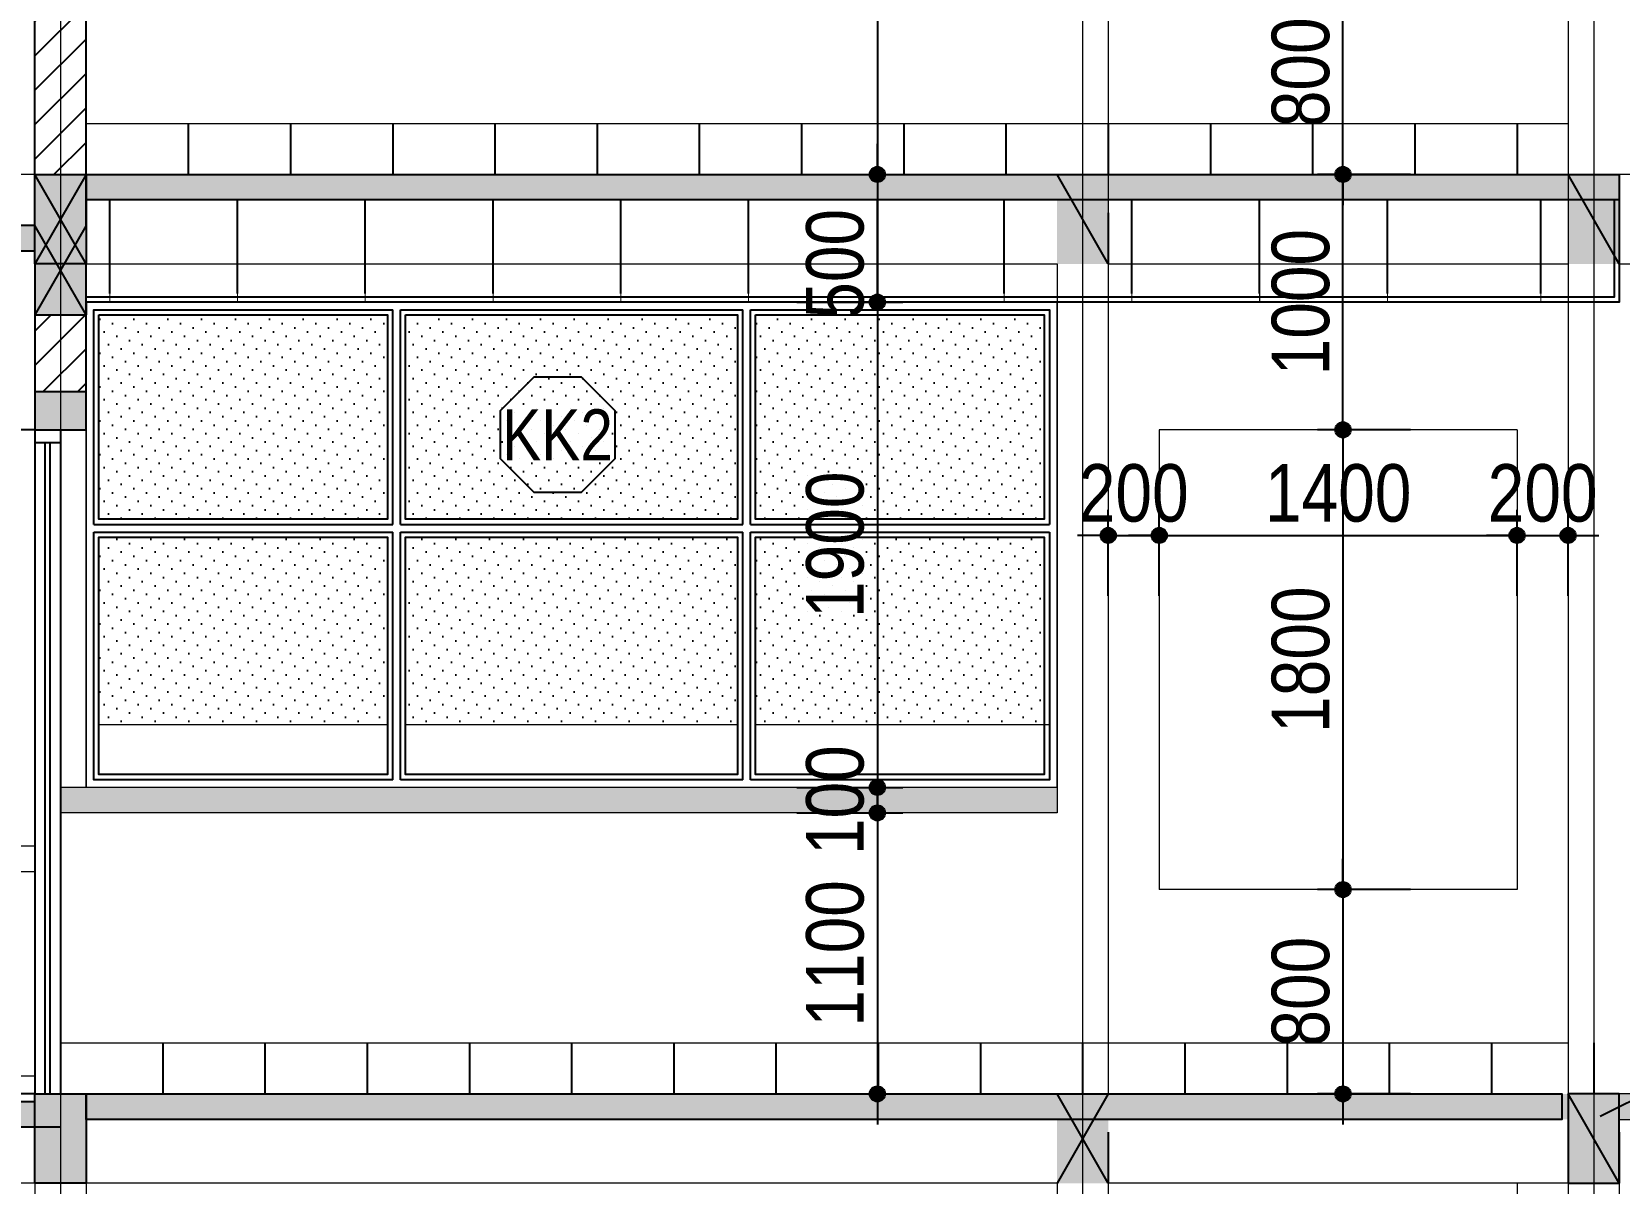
# Model space of a CAD drawing. Extents: x -79995 to 347433, y -157641 to 104789.
# Drawn here: x 77616 to 83829, y -92031 to -87522 of the extents above; entities that cross this region are included whole.
import ezdxf
from ezdxf.enums import TextEntityAlignment as Align

# ---------------------------------------------------------------- set-up
doc = ezdxf.new("R2010")
doc.units = 0
doc.linetypes.add('ACAD_ISO10W100', pattern=[18, 12, -3, 0, -3])
doc.layers.get('DEFPOINTS').update_dxf_attribs({"linetype": 'CONTINUOUS'})
for name, color, linetype in [('009', 251, 'CONTINUOUS'), ('daucat', 220, 'CONTINUOUS'), ('DIM', 1, 'CONTINUOUS'), ('DOOR', 20, 'CONTINUOUS'), ('HACH', 8, 'CONTINUOUS'), ('HATCH', 8, 'CONTINUOUS'), ('KINH 1', 142, 'CONTINUOUS'), ('TAGS', 60, 'CONTINUOUS'), ('TUONG', 131, 'CONTINUOUS')]:
    doc.layers.add(name, color=color, linetype=linetype)
doc.layers.add('NET-THAY', color=2, linetype='CONTINUOUS', lineweight=13)
doc.layers.add('TRUC', color=24, linetype='CONTINUOUS', lineweight=0)
doc.styles.add('HEL-CONDENSE', font='')
doc.styles.add('VNI-HELVE-CONDENSEN', font='')
doc.styles.get('HEL-CONDENSE').set_extended_font_data('VNI-Helve-Condense')
doc.styles.get('VNI-HELVE-CONDENSEN').set_extended_font_data('VNI-Helve-Condense')
doc.dimstyles.new('D100', dxfattribs={"dimtxt": 225, "dimasz": 1.2, "dimexe": 100, "dimexo": 0, "dimgap": 50, "dimtad": 1, "dimdec": 0, "dimzin": 13, "dimdsep": 46, "dimtxsty": 'HEL-CONDENSE', "dimblk": 'D50', "dimcen": 0, "dimclrd": 1, "dimclre": 1, "dimclrt": 7, "dimadec": 0, "dimazin": 0, "dimtfac": 1, "dimtdec": 0, "dimtmove": 0, "dimatfit": 3, "dimldrblk": 'D50', "dimfxl": 1, "dimtolj": 1, "dimtzin": 13, "dimarcsym": 0})
pattern_1 = [(45, (-1253396.46, -300869.02), (-67.351921, 67.351921), [])]

# ---------------------------------------------------------------- blocks, each defined once
blk = doc.blocks.new('KH-CUADI')
at = {"layer": 'TAGS'}
blk.add_lwpolyline([(-124.3, 300), (-300, 124.3), (-300, -124.3), (-124.3, -300), (124.3, -300), (300, -124.3), (300, 124.3), (124.3, 300)], close=True, dxfattribs=at)
at = {"layer": 'TAGS', "style": 'VNI-HELVE-CONDENSEN'}
blk.add_attdef('D', text='', height=300, dxfattribs=at).set_placement((0, 0), align=Align.MIDDLE)
blk = doc.blocks.new('D50')
at = {"layer": 'DIM'}
blk.add_hatch(color=256, dxfattribs=at).paths.add_polyline_path([(25, 0, 1), (-25, 0, 1)])
blk.add_line((25, 0), (100, 0), dxfattribs=at)
blk.add_circle((0, 0), 25, dxfattribs=at)
blk = doc.blocks.new('*D1246')
at = {"layer": 'DEFPOINTS', "color": 0, "linetype": 'Continuous', "transparency": 16777216}
for p in [(83012, -89080.7), (82747.6, -90880.7), (83012, -90880.7)]:
    blk.add_point(p, dxfattribs=at)
at = {"layer": 'DIM', "color": 1, "linetype": 'Continuous', "lineweight": -2, "transparency": 16777216}
for p, q in [((83012, -89080.7), (82647.6, -89080.7)), ((82747.6, -89081.9), (82747.6, -90879.5)), ((83012, -90880.7), (82647.6, -90880.7))]:
    blk.add_line(p, q, dxfattribs=at)
at = {"layer": 'DIM', "color": 1, "linetype": 'Continuous', "lineweight": -2, "transparency": 16777216, "xscale": 1.199999999999999, "yscale": 1.199999999999999, "zscale": 1.199999999999999}
for p, rotation in [((82747.6, -89080.7), 90), ((82747.6, -90880.7), 270)]:
    blk.add_blockref('D50', p, dxfattribs=dict(at, rotation=rotation))
at = {"layer": 'DIM', "color": 7, "linetype": 'Continuous', "transparency": 16777216, "insert": (82582.7, -89980.7), "char_height": 225, "attachment_point": 5, "rotation": 90, "style": 'HEL-CONDENSE'}
blk.add_mtext('\\A1;1800', dxfattribs=at)
blk = doc.blocks.new('*D1247')
at = {"layer": 'DEFPOINTS', "color": 0, "linetype": 'Continuous', "transparency": 16777216}
for p in [(83012, -90880.7), (82747.6, -91680.7), (83012, -91680.7)]:
    blk.add_point(p, dxfattribs=at)
at = {"layer": 'DIM', "color": 1, "linetype": 'Continuous', "lineweight": -2, "transparency": 16777216}
for p, q in [((83012, -90880.7), (82647.6, -90880.7)), ((82747.6, -90881.9), (82747.6, -91679.5)), ((83012, -91680.7), (82647.6, -91680.7))]:
    blk.add_line(p, q, dxfattribs=at)
at = {"layer": 'DIM', "color": 1, "linetype": 'Continuous', "lineweight": -2, "transparency": 16777216, "xscale": 1.199999999999999, "yscale": 1.199999999999999, "zscale": 1.199999999999999}
for p, rotation in [((82747.6, -90880.7), 90), ((82747.6, -91680.7), 270)]:
    blk.add_blockref('D50', p, dxfattribs=dict(at, rotation=rotation))
at = {"layer": 'DIM', "color": 7, "linetype": 'Continuous', "transparency": 16777216, "insert": (82582.7, -91280.7), "char_height": 225, "attachment_point": 5, "rotation": 90, "style": 'HEL-CONDENSE'}
blk.add_mtext('\\A1;800', dxfattribs=at)
blk = doc.blocks.new('*D1248')
at = {"layer": 'DEFPOINTS', "color": 0, "linetype": 'Continuous', "transparency": 16777216}
for p in [(82747.6, -88080.7), (83012, -88080.7), (83012, -89080.7)]:
    blk.add_point(p, dxfattribs=at)
at = {"layer": 'DIM', "color": 1, "linetype": 'Continuous', "lineweight": -2, "transparency": 16777216}
for p, q in [((83012, -88080.7), (82647.6, -88080.7)), ((82747.6, -89079.5), (82747.6, -88081.9)), ((83012, -89080.7), (82647.6, -89080.7))]:
    blk.add_line(p, q, dxfattribs=at)
at = {"layer": 'DIM', "color": 1, "linetype": 'Continuous', "lineweight": -2, "transparency": 16777216, "xscale": 1.199999999999999, "yscale": 1.199999999999999, "zscale": 1.199999999999999}
for p, rotation in [((82747.6, -88080.7), 90), ((82747.6, -89080.7), 270)]:
    blk.add_blockref('D50', p, dxfattribs=dict(at, rotation=rotation))
at = {"layer": 'DIM', "color": 7, "linetype": 'Continuous', "transparency": 16777216, "insert": (82582.7, -88580.7), "char_height": 225, "attachment_point": 5, "rotation": 90, "style": 'HEL-CONDENSE'}
blk.add_mtext('\\A1;1000', dxfattribs=at)
blk = doc.blocks.new('*D1249')
at = {"layer": 'DEFPOINTS', "color": 0, "linetype": 'Continuous', "transparency": 16777216}
for p in [(82747.6, -87280.7), (83012, -87280.7), (83012, -88080.7)]:
    blk.add_point(p, dxfattribs=at)
at = {"layer": 'DIM', "color": 1, "linetype": 'Continuous', "lineweight": -2, "transparency": 16777216}
for p, q in [((83012, -87280.7), (82647.6, -87280.7)), ((82747.6, -88079.5), (82747.6, -87281.9)), ((83012, -88080.7), (82647.6, -88080.7))]:
    blk.add_line(p, q, dxfattribs=at)
at = {"layer": 'DIM', "color": 1, "linetype": 'Continuous', "lineweight": -2, "transparency": 16777216, "xscale": 1.199999999999999, "yscale": 1.199999999999999, "zscale": 1.199999999999999}
for p, rotation in [((82747.6, -87280.7), 90), ((82747.6, -88080.7), 270)]:
    blk.add_blockref('D50', p, dxfattribs=dict(at, rotation=rotation))
at = {"layer": 'DIM', "color": 7, "linetype": 'Continuous', "transparency": 16777216, "insert": (82582.7, -87680.7), "char_height": 225, "attachment_point": 5, "rotation": 90, "style": 'HEL-CONDENSE'}
blk.add_mtext('\\A1;800', dxfattribs=at)
blk = doc.blocks.new('*D1251')
at = {"layer": 'DEFPOINTS', "color": 0, "linetype": 'Continuous', "transparency": 16777216}
for p in [(82028.8, -89494.1), (81828.8, -89730.8), (82028.8, -89730.8)]:
    blk.add_point(p, dxfattribs=at)
at = {"layer": 'DIM', "color": 1, "linetype": 'Continuous', "lineweight": -2, "transparency": 16777216}
for p, q in [((81828.8, -89730.8), (81828.8, -89394.1)), ((82028.8, -89730.8), (82028.8, -89394.1)), ((81830, -89494.1), (82027.6, -89494.1))]:
    blk.add_line(p, q, dxfattribs=at)
at = {"layer": 'DIM', "color": 1, "linetype": 'Continuous', "lineweight": -2, "transparency": 16777216, "xscale": 1.199999999999999, "yscale": 1.199999999999999, "zscale": 1.199999999999999, "rotation": 180}
blk.add_blockref('D50', (81828.8, -89494.1), dxfattribs=at)
at = {"layer": 'DIM', "color": 1, "linetype": 'Continuous', "lineweight": -2, "transparency": 16777216, "xscale": 1.199999999999999, "yscale": 1.199999999999999, "zscale": 1.199999999999999}
blk.add_blockref('D50', (82028.8, -89494.1), dxfattribs=at)
at = {"layer": 'DIM', "color": 7, "linetype": 'Continuous', "transparency": 16777216, "insert": (81928.8, -89329.2), "char_height": 225, "attachment_point": 5, "style": 'HEL-CONDENSE'}
blk.add_mtext('\\A1;200', dxfattribs=at)
blk = doc.blocks.new('*D1252')
at = {"layer": 'DEFPOINTS', "color": 0, "linetype": 'Continuous', "transparency": 16777216}
for p in [(83428.8, -89494.1), (82028.8, -89730.8), (83428.8, -89730.8)]:
    blk.add_point(p, dxfattribs=at)
at = {"layer": 'DIM', "color": 1, "linetype": 'Continuous', "lineweight": -2, "transparency": 16777216}
for p, q in [((82028.8, -89730.8), (82028.8, -89394.1)), ((83428.8, -89730.8), (83428.8, -89394.1)), ((82030, -89494.1), (83427.6, -89494.1))]:
    blk.add_line(p, q, dxfattribs=at)
at = {"layer": 'DIM', "color": 1, "linetype": 'Continuous', "lineweight": -2, "transparency": 16777216, "xscale": 1.199999999999999, "yscale": 1.199999999999999, "zscale": 1.199999999999999, "rotation": 180}
blk.add_blockref('D50', (82028.8, -89494.1), dxfattribs=at)
at = {"layer": 'DIM', "color": 1, "linetype": 'Continuous', "lineweight": -2, "transparency": 16777216, "xscale": 1.199999999999999, "yscale": 1.199999999999999, "zscale": 1.199999999999999}
blk.add_blockref('D50', (83428.8, -89494.1), dxfattribs=at)
at = {"layer": 'DIM', "color": 7, "linetype": 'Continuous', "transparency": 16777216, "insert": (82728.8, -89329.2), "char_height": 225, "attachment_point": 5, "style": 'HEL-CONDENSE'}
blk.add_mtext('\\A1;1400', dxfattribs=at)
blk = doc.blocks.new('*D1253')
at = {"layer": 'DEFPOINTS', "color": 0, "linetype": 'Continuous', "transparency": 16777216}
for p in [(83628.8, -89494.1), (83428.8, -89730.8), (83628.8, -89730.8)]:
    blk.add_point(p, dxfattribs=at)
at = {"layer": 'DIM', "color": 1, "linetype": 'Continuous', "lineweight": -2, "transparency": 16777216}
for p, q in [((83428.8, -89730.8), (83428.8, -89394.1)), ((83628.8, -89730.8), (83628.8, -89394.1)), ((83430, -89494.1), (83627.6, -89494.1))]:
    blk.add_line(p, q, dxfattribs=at)
at = {"layer": 'DIM', "color": 1, "linetype": 'Continuous', "lineweight": -2, "transparency": 16777216, "xscale": 1.199999999999999, "yscale": 1.199999999999999, "zscale": 1.199999999999999, "rotation": 180}
blk.add_blockref('D50', (83428.8, -89494.1), dxfattribs=at)
at = {"layer": 'DIM', "color": 1, "linetype": 'Continuous', "lineweight": -2, "transparency": 16777216, "xscale": 1.199999999999999, "yscale": 1.199999999999999, "zscale": 1.199999999999999}
blk.add_blockref('D50', (83628.8, -89494.1), dxfattribs=at)
at = {"layer": 'DIM', "color": 7, "linetype": 'Continuous', "transparency": 16777216, "insert": (83528.8, -89329.2), "char_height": 225, "attachment_point": 5, "style": 'HEL-CONDENSE'}
blk.add_mtext('\\A1;200', dxfattribs=at)
blk = doc.blocks.new('*D1314')
at = {"layer": 'DEFPOINTS', "color": 0, "linetype": 'Continuous', "transparency": 16777216}
for p in [(80610.6, -84780.7), (80610.6, -88080.7), (80925.6, -88080.7)]:
    blk.add_point(p, dxfattribs=at)
at = {"layer": 'DOOR', "color": 1, "linetype": 'Continuous', "lineweight": -2, "transparency": 16777216}
for p, q in [((80610.6, -84780.7), (81025.6, -84780.7)), ((80925.6, -84781.9), (80925.6, -88079.5)), ((80610.6, -88080.7), (81025.6, -88080.7))]:
    blk.add_line(p, q, dxfattribs=at)
at = {"layer": 'DOOR', "color": 1, "linetype": 'Continuous', "lineweight": -2, "transparency": 16777216, "xscale": 1.199999999999999, "yscale": 1.199999999999999, "zscale": 1.199999999999999}
for p, rotation in [((80925.6, -84780.7), 90), ((80925.6, -88080.7), 270)]:
    blk.add_blockref('D50', p, dxfattribs=dict(at, rotation=rotation))
at = {"layer": 'DOOR', "color": 7, "linetype": 'Continuous', "transparency": 16777216, "insert": (80760.7, -86430.7), "char_height": 225, "attachment_point": 5, "rotation": 90, "style": 'HEL-CONDENSE'}
blk.add_mtext('\\A1;3300', dxfattribs=at)
blk = doc.blocks.new('*D1315')
at = {"layer": 'DEFPOINTS', "color": 0, "linetype": 'Continuous', "transparency": 16777216}
for p in [(80610.6, -88080.7), (80610.6, -88580.7), (80925.6, -88580.7)]:
    blk.add_point(p, dxfattribs=at)
at = {"layer": 'DOOR', "color": 1, "linetype": 'Continuous', "lineweight": -2, "transparency": 16777216}
for p, q in [((80610.6, -88080.7), (81025.6, -88080.7)), ((80925.6, -88081.9), (80925.6, -88579.5)), ((80610.6, -88580.7), (81025.6, -88580.7))]:
    blk.add_line(p, q, dxfattribs=at)
at = {"layer": 'DOOR', "color": 1, "linetype": 'Continuous', "lineweight": -2, "transparency": 16777216, "xscale": 1.199999999999999, "yscale": 1.199999999999999, "zscale": 1.199999999999999}
for p, rotation in [((80925.6, -88080.7), 90), ((80925.6, -88580.7), 270)]:
    blk.add_blockref('D50', p, dxfattribs=dict(at, rotation=rotation))
at = {"layer": 'DOOR', "color": 7, "linetype": 'Continuous', "transparency": 16777216, "insert": (80760.7, -88430.7), "char_height": 225, "attachment_point": 5, "rotation": 90, "style": 'HEL-CONDENSE'}
blk.add_mtext('\\A1;500', dxfattribs=at)
blk = doc.blocks.new('*D1316')
at = {"layer": 'DEFPOINTS', "color": 0, "linetype": 'Continuous', "transparency": 16777216}
for p in [(80610.6, -88580.7), (80610.6, -90480.7), (80925.6, -90480.7)]:
    blk.add_point(p, dxfattribs=at)
at = {"layer": 'DOOR', "color": 1, "linetype": 'Continuous', "lineweight": -2, "transparency": 16777216}
for p, q in [((80610.6, -88580.7), (81025.6, -88580.7)), ((80925.6, -88581.9), (80925.6, -90479.5)), ((80610.6, -90480.7), (81025.6, -90480.7))]:
    blk.add_line(p, q, dxfattribs=at)
at = {"layer": 'DOOR', "color": 1, "linetype": 'Continuous', "lineweight": -2, "transparency": 16777216, "xscale": 1.199999999999999, "yscale": 1.199999999999999, "zscale": 1.199999999999999}
for p, rotation in [((80925.6, -88580.7), 90), ((80925.6, -90480.7), 270)]:
    blk.add_blockref('D50', p, dxfattribs=dict(at, rotation=rotation))
at = {"layer": 'DOOR', "color": 7, "linetype": 'Continuous', "transparency": 16777216, "insert": (80760.7, -89530.7), "char_height": 225, "attachment_point": 5, "rotation": 90, "style": 'HEL-CONDENSE'}
blk.add_mtext('\\A1;1900', dxfattribs=at)
blk = doc.blocks.new('*D1317')
at = {"layer": 'DEFPOINTS', "color": 0, "linetype": 'Continuous', "transparency": 16777216}
for p in [(80610.6, -90480.7), (80610.6, -90580.7), (80925.6, -90580.7)]:
    blk.add_point(p, dxfattribs=at)
at = {"layer": 'DOOR', "color": 1, "linetype": 'Continuous', "lineweight": -2, "transparency": 16777216}
for p, q in [((80610.6, -90480.7), (81025.6, -90480.7)), ((80925.6, -90479.5), (80925.6, -90478.3)), ((80925.6, -90480.7), (80925.6, -90580.7)), ((80610.6, -90580.7), (81025.6, -90580.7)), ((80925.6, -90581.9), (80925.6, -90583.1))]:
    blk.add_line(p, q, dxfattribs=at)
at = {"layer": 'DOOR', "color": 1, "linetype": 'Continuous', "lineweight": -2, "transparency": 16777216, "xscale": 1.199999999999999, "yscale": 1.199999999999999, "zscale": 1.199999999999999}
for p, rotation in [((80925.6, -90480.7), 270), ((80925.6, -90580.7), 90)]:
    blk.add_blockref('D50', p, dxfattribs=dict(at, rotation=rotation))
at = {"layer": 'DOOR', "color": 7, "linetype": 'Continuous', "transparency": 16777216, "insert": (80760.7, -90530.7), "char_height": 225, "attachment_point": 5, "rotation": 90, "style": 'HEL-CONDENSE'}
blk.add_mtext('\\A1;100', dxfattribs=at)
blk = doc.blocks.new('*D1318')
at = {"layer": 'DEFPOINTS', "color": 0, "linetype": 'Continuous', "transparency": 16777216}
for p in [(80610.6, -90580.7), (80610.6, -91680.7), (80925.6, -91680.7)]:
    blk.add_point(p, dxfattribs=at)
at = {"layer": 'DOOR', "color": 1, "linetype": 'Continuous', "lineweight": -2, "transparency": 16777216}
for p, q in [((80610.6, -90580.7), (81025.6, -90580.7)), ((80925.6, -90581.9), (80925.6, -91679.5)), ((80610.6, -91680.7), (81025.6, -91680.7))]:
    blk.add_line(p, q, dxfattribs=at)
at = {"layer": 'DOOR', "color": 1, "linetype": 'Continuous', "lineweight": -2, "transparency": 16777216, "xscale": 1.199999999999999, "yscale": 1.199999999999999, "zscale": 1.199999999999999}
for p, rotation in [((80925.6, -90580.7), 90), ((80925.6, -91680.7), 270)]:
    blk.add_blockref('D50', p, dxfattribs=dict(at, rotation=rotation))
at = {"layer": 'DOOR', "color": 7, "linetype": 'Continuous', "transparency": 16777216, "insert": (80760.7, -91130.7), "char_height": 225, "attachment_point": 5, "rotation": 90, "style": 'HEL-CONDENSE'}
blk.add_mtext('\\A1;1100', dxfattribs=at)
blk = doc.blocks.new('*D1324')
at = {"layer": 'DEFPOINTS', "color": 0, "linetype": 'Continuous', "transparency": 16777216}
for p in [(77322.7, -88380.7), (77628.8, -88380.7), (77628.8, -89080.7)]:
    blk.add_point(p, dxfattribs=at)
at = {"layer": 'DIM', "color": 1, "linetype": 'Continuous', "lineweight": -2, "transparency": 16777216}
for p, q in [((77628.8, -88380.7), (77222.7, -88380.7)), ((77322.7, -89079.5), (77322.7, -88381.9)), ((77628.8, -89080.7), (77222.7, -89080.7))]:
    blk.add_line(p, q, dxfattribs=at)
at = {"layer": 'DIM', "color": 1, "linetype": 'Continuous', "lineweight": -2, "transparency": 16777216, "xscale": 1.199999999999999, "yscale": 1.199999999999999, "zscale": 1.199999999999999}
for p, rotation in [((77322.7, -88380.7), 90), ((77322.7, -89080.7), 270)]:
    blk.add_blockref('D50', p, dxfattribs=dict(at, rotation=rotation))
at = {"layer": 'DIM', "color": 7, "linetype": 'Continuous', "transparency": 16777216, "insert": (77157.8, -88730.7), "char_height": 225, "attachment_point": 5, "rotation": 90, "style": 'HEL-CONDENSE'}
blk.add_mtext('\\A1;700', dxfattribs=at)
blk = doc.blocks.new('*D1325')
at = {"layer": 'DEFPOINTS', "color": 0, "linetype": 'Continuous', "transparency": 16777216}
for p in [(77628.8, -89080.7), (77326.3, -91680.7), (77628.8, -91680.7)]:
    blk.add_point(p, dxfattribs=at)
at = {"layer": 'DIM', "color": 1, "linetype": 'Continuous', "lineweight": -2, "transparency": 16777216}
for p, q in [((77628.8, -89080.7), (77226.3, -89080.7)), ((77326.3, -89081.9), (77326.3, -91679.5)), ((77628.8, -91680.7), (77226.3, -91680.7))]:
    blk.add_line(p, q, dxfattribs=at)
at = {"layer": 'DIM', "color": 1, "linetype": 'Continuous', "lineweight": -2, "transparency": 16777216, "xscale": 1.199999999999999, "yscale": 1.199999999999999, "zscale": 1.199999999999999}
for p, rotation in [((77326.3, -89080.7), 90), ((77326.3, -91680.7), 270)]:
    blk.add_blockref('D50', p, dxfattribs=dict(at, rotation=rotation))
at = {"layer": 'DIM', "color": 7, "linetype": 'Continuous', "transparency": 16777216, "insert": (77161.4, -90380.7), "char_height": 225, "attachment_point": 5, "rotation": 90, "style": 'HEL-CONDENSE'}
blk.add_mtext('\\A1;2600', dxfattribs=at)

msp = doc.modelspace()

# ---------------------------------------------------------------- hatches: boundary and pattern name
at = {"layer": '009'}
h = msp.add_hatch(dxfattribs=at)
h.set_pattern_fill('ANSI31', color=256, scale=30, style=0)
h.set_pattern_definition(pattern_1)
h.paths.add_polyline_path([(77728.751, -88080.733), (77828.751, -88080.733), (77828.751, -87280.733), (77728.751, -87280.733)])
h.paths.add_polyline_path([(77628.751, -88080.733), (77728.751, -88080.733), (77728.751, -87280.733), (77628.751, -87280.733), (77528.751, -87280.733), (77528.751, -87380.733), (77628.751, -87380.733)])
h = msp.add_hatch(dxfattribs=at)
h.set_pattern_fill('ANSI31', color=256, scale=30, style=0)
h.set_pattern_definition(pattern_1)
h.paths.add_polyline_path([(77728.751, -88630.733), (77628.751, -88630.733), (77628.751, -88930.733), (77728.751, -88930.733)])
h.paths.add_polyline_path([(77828.751, -88630.733), (77728.751, -88630.733), (77728.751, -88930.733), (77828.751, -88930.733)])
at = {"layer": 'HATCH'}
h = msp.add_hatch(dxfattribs=at)
h.set_pattern_fill('AR-SAND', color=256, scale=0.75, style=0)
h.set_pattern_definition([(37.5, (-1253396.462, -300099.762), (-1.2000235, 36.7059928), [0, -28.956, 0, -32.385, 0, -30.95625]), (7.5, (-1253396.46, -300099.76), (33.7142462, 53.7618825), [0, -15.621, 0, -26.0985, 0, -10.00125]), (327.5, (-1253419.894, -300099.762), (59.3244278, 0.10778885), [0, -9.525, 0, -34.29, 0, -44.7675]), (317.5, (-1253419.894, -300099.76), (57.266734, 16.7196992), [0, -4.7625, 0, -22.479, 0, -25.7175])])
h.paths.add_polyline_path([(81628.751, -90580.733), (81628.751, -90480.733), (77728.751, -90480.733), (77728.751, -90580.733)])
at = {"layer": 'KINH 1'}
h = msp.add_hatch(dxfattribs=at)
h.set_pattern_fill('DOTS', color=256, scale=750, angle=45, style=0)
h.set_pattern_definition([(45, (-159771.066, 7806.236), (-16.572815, 49.7184456), [0, -46.875])])
h.paths.add_polyline_path([(79008.751, -88630.733), (77878.751, -88630.733), (77878.751, -89430.733), (79008.751, -89430.733)])
h.paths.add_polyline_path([(80378.751, -88630.733), (79078.751, -88630.733), (79078.751, -89430.733), (80378.751, -89430.733)])
h.paths.add_polyline_path([(81578.751, -88630.733), (80448.751, -88630.733), (80448.751, -89430.733), (81578.751, -89430.733)])
h.paths.add_polyline_path([(79078.751, -90235.733), (80378.751, -90235.733), (80378.751, -89500.733), (79078.751, -89500.733)])
h.paths.add_polyline_path([(77878.751, -90235.733), (79008.751, -90235.733), (79008.751, -89500.733), (77878.751, -89500.733)])
h.paths.add_polyline_path([(80448.751, -90235.733), (81578.751, -90235.733), (81578.751, -89500.733), (80448.751, -89500.733)])
at = {"layer": 'TAGS'}
h = msp.add_hatch(color=4, dxfattribs=at)
h.paths.add_polyline_path([(77728.751, -88930.733), (77628.751, -88930.733), (77628.751, -89080.733), (77728.751, -89080.733)])
h.paths.add_polyline_path([(77828.751, -88930.733), (77728.751, -88930.733), (77728.751, -89080.733), (77828.751, -89080.733)])
at = {"layer": 'TUONG'}
h = msp.add_hatch(color=4, dxfattribs=at)
h.paths.add_polyline_path([(77628.751, -88280.733), (75728.751, -88280.733), (75728.751, -88380.733), (77628.751, -88380.733)])
h.paths.add_polyline_path([(75728.751, -88280.733), (73728.751, -88280.733), (73728.751, -88380.733), (75728.751, -88380.733)])
h.paths.add_polyline_path([(73728.751, -88280.733), (72828.751, -88280.733), (72828.751, -88380.733), (73728.751, -88380.733)])
h.paths.add_polyline_path([(72828.751, -88280.733), (72178.751, -88280.733), (72178.751, -88180.733), (72078.751, -88180.733), (72078.751, -88380.733), (72828.751, -88380.733)])
h.paths.add_polyline_path([(72178.751, -88080.733), (72078.751, -88080.733), (72078.751, -88180.733), (72178.751, -88180.733)])
h.paths.add_polyline_path([(72178.751, -87680.733), (72078.751, -87680.733), (72078.751, -88080.733), (72178.751, -88080.733)])
msp.add_hatch(color=4, dxfattribs=at).paths.add_polyline_path([(83728.751, -88180.733), (83728.751, -88080.733), (77828.751, -88080.733), (77828.751, -88180.733)])
h = msp.add_hatch(color=4, dxfattribs=at)
h.paths.add_polyline_path([(83628.751, -91680.733), (81828.751, -91680.733), (81771.609, -91780.733), (83628.751, -91780.733)])
h.paths.add_polyline_path([(81628.751, -91680.733), (77828.751, -91680.733), (77828.751, -91780.733), (81685.894, -91780.733)])
h = msp.add_hatch(color=4, dxfattribs=at)
h.paths.add_polyline_path([(83871.251, -91680.733), (83853.751, -91680.733), (83828.751, -91680.733), (83828.751, -91730.733), (83871.251, -91709.483)])
h.paths.add_polyline_path([(83871.251, -91709.483), (83828.751, -91730.733), (83828.751, -91780.733), (83871.251, -91780.733)])
h = msp.add_hatch(color=4, dxfattribs=at)
h.paths.add_polyline_path([(77628.751, -91710.733), (75828.751, -91710.733), (75828.751, -91810.733), (77628.751, -91810.733)])
h.paths.add_polyline_path([(75728.751, -92030.733), (75828.751, -92030.733), (75828.751, -91710.733), (75728.751, -91710.733)])

# ---------------------------------------------------------------- linework, layer by layer
at = {"layer": 'daucat', "const_width": 4}
for points in [[(77921.55, -88480.733), (77921.55, -88580.733), (77891.55, -88580.733)], [(77921.55, -88480.733), (77921.55, -88580.733), (77951.55, -88580.733)], [(78421.55, -88480.733), (78421.55, -88580.733), (78391.55, -88580.733)], [(78421.55, -88480.733), (78421.55, -88580.733), (78451.55, -88580.733)], [(78921.55, -88480.733), (78921.55, -88580.733), (78891.55, -88580.733)], [(78921.55, -88480.733), (78921.55, -88580.733), (78951.55, -88580.733)], [(79421.55, -88480.733), (79421.55, -88580.733), (79391.55, -88580.733)], [(79421.55, -88480.733), (79421.55, -88580.733), (79451.55, -88580.733)], [(79921.55, -88480.733), (79921.55, -88580.733), (79891.55, -88580.733)], [(79921.55, -88480.733), (79921.55, -88580.733), (79951.55, -88580.733)], [(80421.55, -88480.733), (80421.55, -88580.733), (80391.55, -88580.733)], [(80421.55, -88480.733), (80421.55, -88580.733), (80451.55, -88580.733)], [(80925.602, -88480.733), (80925.602, -88580.733), (80895.602, -88580.733)], [(80925.602, -88480.733), (80925.602, -88580.733), (80955.602, -88580.733)], [(81421.55, -88480.733), (81421.55, -88580.733), (81391.55, -88580.733)], [(81421.55, -88480.733), (81421.55, -88580.733), (81451.55, -88580.733)], [(81921.55, -88480.733), (81921.55, -88580.733), (81891.55, -88580.733)], [(81921.55, -88480.733), (81921.55, -88580.733), (81951.55, -88580.733)], [(82421.55, -88480.733), (82421.55, -88580.733), (82391.55, -88580.733)], [(82421.55, -88480.733), (82421.55, -88580.733), (82451.55, -88580.733)], [(82921.55, -88480.733), (82921.55, -88580.733), (82891.55, -88580.733)], [(82921.55, -88480.733), (82921.55, -88580.733), (82951.55, -88580.733)], [(83521.55, -88480.733), (83521.55, -88580.733), (83491.55, -88580.733)], [(83521.55, -88480.733), (83521.55, -88580.733), (83551.55, -88580.733)]]:
    msp.add_lwpolyline(points, dxfattribs=at)
at = {"layer": 'DOOR'}
for p, q in [((78228.751, -87880.733), (78228.751, -88080.733)), ((78628.751, -87880.733), (78628.751, -88080.733)), ((79028.751, -87880.733), (79028.751, -88080.733)), ((79428.751, -87880.733), (79428.751, -88080.733)), ((79828.751, -87880.733), (79828.751, -88080.733)), ((80228.751, -87880.733), (80228.751, -88080.733)), ((80628.751, -87880.733), (80628.751, -88080.733)), ((81028.751, -87880.733), (81028.751, -88080.733)), ((81428.751, -87880.733), (81428.751, -88080.733)), ((81828.751, -87880.733), (81828.751, -88080.733)), ((82228.751, -87880.733), (82228.751, -88080.733)), ((82628.751, -87880.733), (82628.751, -88080.733)), ((83028.751, -87880.733), (83028.751, -88080.733)), ((83428.751, -87880.733), (83428.751, -88080.733)), ((79028.751, -89450.733), (79028.751, -88610.733)), ((79058.751, -89450.733), (79058.751, -88610.733)), ((80398.751, -89450.733), (80398.751, -88610.733)), ((80428.751, -89450.733), (80428.751, -88610.733)), ((77628.751, -89080.733), (77628.751, -91680.733)), ((77728.751, -89080.733), (77728.751, -91680.733)), ((77628.751, -89130.733), (77728.751, -89130.733)), ((77858.751, -89450.733), (79028.751, -89450.733)), ((79058.751, -89450.733), (80398.751, -89450.733)), ((80428.751, -89450.733), (81598.751, -89450.733)), ((77858.751, -89480.733), (79028.751, -89480.733)), ((79028.751, -90450.733), (79028.751, -89480.733)), ((79058.751, -90450.733), (79058.751, -89480.733)), ((79058.751, -89480.733), (80398.751, -89480.733)), ((80398.751, -90450.733), (80398.751, -89480.733)), ((80428.751, -90450.733), (80428.751, -89480.733)), ((80428.751, -89480.733), (81598.751, -89480.733)), ((78128.751, -91480.733), (78128.751, -91680.733)), ((78528.751, -91480.733), (78528.751, -91680.733)), ((78928.751, -91480.733), (78928.751, -91680.733)), ((79328.751, -91480.733), (79328.751, -91680.733)), ((79728.751, -91480.733), (79728.751, -91680.733)), ((80128.751, -91480.733), (80128.751, -91680.733)), ((80528.751, -91480.733), (80528.751, -91680.733)), ((80928.751, -91480.733), (80928.751, -91680.733)), ((81328.751, -91480.733), (81328.751, -91680.733)), ((81728.751, -91480.733), (81728.751, -91680.733)), ((82128.751, -91480.733), (82128.751, -91680.733)), ((82528.751, -91480.733), (82528.751, -91680.733)), ((82928.751, -91480.733), (82928.751, -91680.733)), ((83328.751, -91480.733), (83328.751, -91680.733)), ((83728.751, -91480.733), (83728.751, -91680.733))]:
    msp.add_line(p, q, dxfattribs=at)
at = {"layer": 'DOOR', "color": 251}
for p, q in [((77668.751, -91680.733), (77668.751, -89130.733)), ((77688.751, -91680.733), (77688.751, -89130.733))]:
    msp.add_line(p, q, dxfattribs=at)
at = {"layer": 'DOOR'}
for points in [[(83828.751, -88180.733), (83828.751, -88580.733), (77828.751, -88580.733)], [(83808.751, -88180.733), (83808.751, -88560.733), (77828.751, -88560.733)], [(77858.751, -89450.733), (77858.751, -88610.733), (79028.751, -88610.733)], [(79058.751, -88610.733), (80398.751, -88610.733)], [(80428.751, -88610.733), (81598.751, -88610.733), (81598.751, -89450.733)], [(79028.751, -90450.733), (77858.751, -90450.733), (77858.751, -89480.733)], [(81598.751, -89480.733), (81598.751, -90450.733), (80428.751, -90450.733)], [(80398.751, -90450.733), (79058.751, -90450.733)]]:
    msp.add_lwpolyline(points, dxfattribs=at)
at = {"layer": 'DOOR', "color": 8}
for points in [[(77878.751, -88630.733), (79008.751, -88630.733), (79008.751, -89430.733), (77878.751, -89430.733)], [(79078.751, -88630.733), (80378.751, -88630.733), (80378.751, -89430.733), (79078.751, -89430.733)], [(80448.751, -88630.733), (81578.751, -88630.733), (81578.751, -89430.733), (80448.751, -89430.733)]]:
    msp.add_lwpolyline(points, close=True, dxfattribs=at)
for points in [[(78210.177, -90430.733), (77878.751, -90430.733), (77878.751, -89500.733), (79008.751, -89500.733), (79008.751, -90430.733), (78210.177, -90430.733)], [(79510.177, -90430.733), (79078.751, -90430.733), (79078.751, -89500.733), (80378.751, -89500.733), (80378.751, -90430.733), (79510.177, -90430.733)], [(80810.177, -90430.733), (80448.751, -90430.733), (80448.751, -89500.733), (81578.751, -89500.733), (81578.751, -90430.733), (80810.177, -90430.733)]]:
    msp.add_lwpolyline(points, dxfattribs=at)
at = {"layer": 'HACH'}
for points in [[(77921.55, -88547.143), (77921.55, -88180.733)], [(78421.55, -88547.143), (78421.55, -88180.733)], [(78921.55, -88547.143), (78921.55, -88180.733)], [(79421.55, -88547.143), (79421.55, -88180.733)], [(79921.55, -88547.143), (79921.55, -88180.733)], [(80421.55, -88547.143), (80421.55, -88180.733)], [(80925.602, -88547.143), (80925.602, -88180.733)], [(81421.55, -88547.143), (81421.55, -88180.733)], [(81921.55, -88547.143), (81921.55, -88180.733)], [(82421.55, -88547.143), (82421.55, -88180.733)], [(82921.55, -88547.143), (82921.55, -88180.733)], [(83521.55, -88547.143), (83521.55, -88180.733)]]:
    msp.add_lwpolyline(points, dxfattribs=at)
at = {"layer": 'NET-THAY'}
for p, q in [((81828.751, -84480.733), (81828.751, -91680.733)), ((83628.751, -84480.733), (83628.751, -91680.733)), ((77828.751, -87880.733), (83628.751, -87880.733)), ((81828.751, -88430.733), (83628.751, -88430.733)), ((83828.751, -88430.733), (84072.501, -88430.733)), ((77828.751, -88580.733), (81628.751, -88580.733)), ((81628.751, -90480.733), (81628.751, -88580.733)), ((77828.751, -88630.733), (77828.751, -90480.733)), ((83428.751, -89080.733), (82028.751, -89080.733)), ((82028.751, -89080.733), (82028.751, -90880.733)), ((83428.751, -89080.733), (83428.751, -90880.733)), ((79008.751, -90235.733), (77878.751, -90235.733)), ((80378.751, -90235.733), (79078.751, -90235.733)), ((81598.751, -90235.733), (80448.751, -90235.733)), ((77728.751, -90480.733), (77728.751, -90580.733)), ((81628.751, -90480.733), (81628.751, -90580.733)), ((77628.751, -90710.733), (75633.752, -90710.733)), ((83428.751, -90880.733), (82028.751, -90880.733)), ((77728.751, -91480.733), (83628.751, -91480.733)), ((77628.751, -91610.733), (75628.751, -91610.733)), ((83828.751, -91780.733), (83828.751, -94380.733)), ((83828.751, -91780.733), (84180.145, -91780.733)), ((77628.751, -92030.733), (75512.358, -92030.733)), ((77628.751, -92030.733), (77628.751, -94380.733)), ((81628.751, -92030.733), (77828.751, -92030.733)), ((77828.751, -92030.733), (77828.751, -94380.733)), ((81628.751, -92030.733), (81628.751, -94380.733)), ((81828.751, -92030.733), (81828.751, -94380.733)), ((83628.751, -92030.733), (81828.751, -92030.733)), ((83428.751, -92030.733), (83428.751, -93780.733)), ((83628.751, -92030.733), (83628.751, -94380.733))]:
    msp.add_line(p, q, dxfattribs=at)
for points in [[(84528.751, -88400.733), (84228.751, -88400.733), (84228.751, -88240.733), (83928.751, -88240.733), (83928.751, -88080.733), (83828.751, -88080.733)], [(81628.751, -90480.733), (77728.751, -90480.733)], [(81628.751, -90580.733), (77728.751, -90580.733)], [(77628.751, -90810.733), (75823.751, -90810.733)], [(83878.751, -91680.733), (83803.751, -91680.733)]]:
    msp.add_lwpolyline(points, dxfattribs=at)
msp.add_lwpolyline([(77828.751, -88430.733), (81628.751, -88430.733), (81628.751, -90480.733), (77828.751, -90480.733)], close=True, dxfattribs=at)
at = {"layer": 'TRUC', "linetype": 'ACAD_ISO10W100', "ltscale": 50}
for p, q in [((89753.351, -88080.733), (68709.007, -88080.733)), ((89753.351, -91680.733), (68709.007, -91680.733))]:
    msp.add_line(p, q, dxfattribs=at)
at = {"layer": 'TRUC', "linetype": 'ACAD_ISO10W100', "ltscale": 0.2}
for points in [[(77728.751, -80836.552), (77728.751, -95088.924)], [(81728.751, -80836.552), (81728.751, -95088.924)], [(83728.751, -80836.552), (83728.751, -95088.924)]]:
    msp.add_lwpolyline(points, dxfattribs=at)
at = {"layer": 'TUONG', "color": 4}
for p, q in [((77828.751, -88280.733), (77828.751, -87280.733)), ((77628.751, -88280.733), (77628.751, -87380.733)), ((77828.751, -88430.733), (77628.751, -88080.733)), ((77828.751, -88080.733), (77628.751, -88430.733)), ((81828.751, -88430.733), (81628.751, -88080.733)), ((83828.751, -88430.733), (83628.751, -88080.733)), ((77828.751, -88230.733), (77828.751, -88430.733)), ((81828.751, -88230.733), (81828.751, -88430.733)), ((83828.751, -88230.733), (83828.751, -88430.733)), ((77828.751, -88630.733), (77628.751, -88280.733)), ((77828.751, -88280.733), (77628.751, -88630.733)), ((77828.751, -88580.733), (77828.751, -88630.733)), ((77628.751, -88630.733), (77628.751, -89080.733)), ((77828.751, -89080.733), (77828.751, -88630.733)), ((77628.751, -88930.733), (77828.751, -88930.733)), ((77628.751, -89080.733), (77828.751, -89080.733)), ((83753.751, -91768.233), (86328.751, -90480.733)), ((81828.751, -92030.733), (81628.751, -91680.733)), ((81828.751, -91680.733), (81628.751, -92030.733)), ((83828.751, -92030.733), (83628.751, -91680.733)), ((75628.751, -91710.733), (77628.751, -91710.733)), ((77828.751, -91830.733), (77828.751, -92030.733)), ((81828.751, -91830.733), (81828.751, -92030.733)), ((83828.751, -91830.733), (83828.751, -92030.733))]:
    msp.add_line(p, q, dxfattribs=at)
at = {"layer": 'TUONG', "color": 14}
msp.add_lwpolyline([(77628.751, -88080.733), (77828.751, -88080.733), (77828.751, -88430.733), (77628.751, -88430.733)], close=True, dxfattribs=at)
at = {"layer": 'TUONG', "color": 4}
for points in [[(77828.751, -88080.733), (83828.751, -88080.733), (83828.751, -88180.733), (77828.751, -88180.733)], [(77628.751, -91680.733), (77828.751, -91680.733), (77828.751, -92030.733), (77628.751, -92030.733)], [(77828.751, -91680.733), (83603.751, -91680.733), (83603.751, -91780.733), (77828.751, -91780.733)], [(83828.751, -91680.733), (83628.751, -91680.733), (83628.751, -92030.733), (83828.751, -92030.733)]]:
    msp.add_lwpolyline(points, close=True, dxfattribs=at)
for points in [[(77628.751, -88280.733), (72178.751, -88280.733)], [(77628.751, -88380.733), (72078.751, -88380.733)], [(77628.751, -88430.733), (77628.751, -88630.733), (77828.751, -88630.733), (77828.751, -88430.733)], [(77728.751, -91810.733), (75828.751, -91810.733)]]:
    msp.add_lwpolyline(points, dxfattribs=at)
at = {"layer": 'TUONG'}
for points in [[(77628.751, -88430.733), (77828.751, -88430.733), (77628.751, -88080.733), (77828.751, -88080.733)], [(81628.751, -88430.733), (81828.751, -88430.733), (81628.751, -88080.733), (81828.751, -88080.733)], [(83628.751, -88430.733), (83828.751, -88430.733), (83628.751, -88080.733), (83828.751, -88080.733)], [(77628.751, -88630.733), (77828.751, -88630.733), (77628.751, -88280.733), (77828.751, -88280.733)], [(77628.751, -92030.733), (77828.751, -92030.733), (77628.751, -91680.733), (77828.751, -91680.733)], [(81628.751, -92030.733), (81828.751, -92030.733), (81628.751, -91680.733), (81828.751, -91680.733)], [(83628.751, -92030.733), (83828.751, -92030.733), (83628.751, -91680.733), (83828.751, -91680.733)]]:
    msp.add_trace(points, dxfattribs=at)

# ---------------------------------------------------------------- block references
at = {"layer": 'TAGS', "linetype": 'Continuous'}
ref = msp.add_blockref('KH-CUADI', (79673.981, -89099.095), dxfattribs=dict(at, xscale=0.75, yscale=0.75, zscale=0.75, rotation=180))
ref.add_attrib('D', 'KK2', dxfattribs={"color": 7, "height": 200, "style": 'VNI-HELVE-CONDENSEN'}).set_placement((79673.981, -89099.095), align=Align.MIDDLE)

# ---------------------------------------------------------------- dimensions: what is measured, and where the dimension line sits
at = {"layer": 'DIM', "linetype": 'Continuous'}
for base, p1, p2, picture, middle in [((82747.632, -87280.733), (83011.958, -88080.733), (83011.958, -87280.733), '*D1249', (82582.732, -87680.733)), ((82747.632, -88080.733), (83011.958, -89080.733), (83011.958, -88080.733), '*D1248', (82582.732, -88580.733)), ((77322.745, -88380.733), (77628.751, -89080.733), (77628.751, -88380.733), '*D1324', (77157.845, -88730.733)), ((77326.252, -91680.733), (77628.751, -89080.733), (77628.751, -91680.733), '*D1325', (77161.352, -90380.733)), ((82747.632, -90880.733), (83011.958, -89080.733), (83011.958, -90880.733), '*D1246', (82582.732, -89980.733)), ((82747.632, -91680.733), (83011.958, -90880.733), (83011.958, -91680.733), '*D1247', (82582.732, -91280.733))]:
    dim = msp.add_linear_dim(base=base, p1=p1, p2=p2, angle=90, dimstyle='D100', dxfattribs=at)
    dim.commit()
    dim.dimension.update_dxf_attribs({"geometry": picture, "text_midpoint": middle})
for base, p1, p2, picture, middle in [((82028.751, -89494.112), (81828.751, -89730.801), (82028.751, -89730.801), '*D1251', (81928.751, -89494.112)), ((83628.751, -89494.112), (83428.751, -89730.801), (83628.751, -89730.801), '*D1253', (83528.751, -89494.112))]:
    dim = msp.add_linear_dim(base=base, p1=p1, p2=p2, dimstyle='D100', dxfattribs=at)
    dim.commit()
    dim.dimension.update_dxf_attribs({"geometry": picture, "text_midpoint": middle, "dimtype": 160})
dim = msp.add_linear_dim(base=(83428.751, -89494.112), p1=(82028.751, -89730.801), p2=(83428.751, -89730.801), dimstyle='D100', dxfattribs=at)
dim.commit()
dim.dimension.update_dxf_attribs({"geometry": '*D1252', "text_midpoint": (82728.751, -89329.212)})
at = {"layer": 'DOOR', "linetype": 'Continuous'}
for base, p1, p2, picture, middle in [((80925.602, -88080.733), (80610.63, -84780.733), (80610.63, -88080.733), '*D1314', (80760.702, -86430.733)), ((80925.602, -90480.733), (80610.63, -88580.733), (80610.63, -90480.733), '*D1316', (80760.702, -89530.733)), ((80925.602, -91680.733), (80610.63, -90580.733), (80610.63, -91680.733), '*D1318', (80760.702, -91130.733))]:
    dim = msp.add_linear_dim(base=base, p1=p1, p2=p2, angle=90, dimstyle='D100', dxfattribs=at)
    dim.commit()
    dim.dimension.update_dxf_attribs({"geometry": picture, "text_midpoint": middle})
for base, p1, p2, picture, middle in [((80925.602, -88580.733), (80610.63, -88080.733), (80610.63, -88580.733), '*D1315', (80925.602, -88430.733)), ((80925.602, -90580.733), (80610.63, -90480.733), (80610.63, -90580.733), '*D1317', (80925.602, -90530.733))]:
    dim = msp.add_linear_dim(base=base, p1=p1, p2=p2, angle=90, dimstyle='D100', dxfattribs=at)
    dim.commit()
    dim.dimension.update_dxf_attribs({"geometry": picture, "text_midpoint": middle, "dimtype": 160})

doc.saveas('drawing.dxf')
